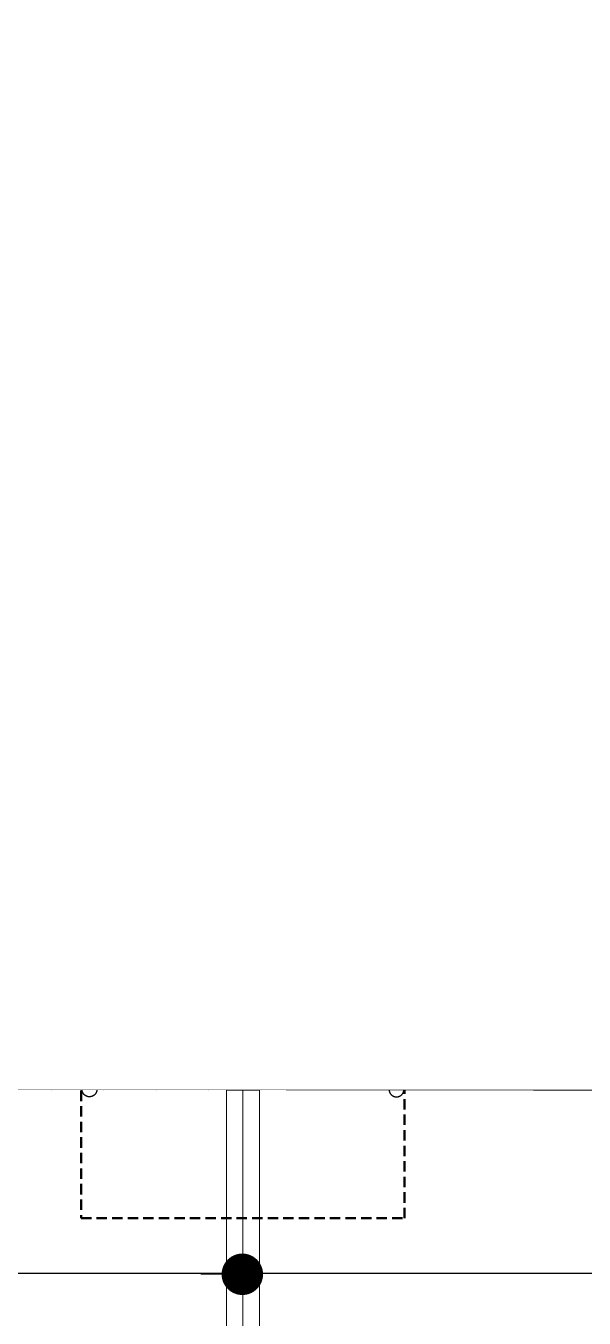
# Model space of a CAD drawing. Header units: centimetres. Extents: x -6122352 to 6876996, y -1694241 to 2592194.
# Drawn here: x 72574 to 75939, y -62037 to -54248 of the extents above; entities that cross this region are included whole.
import ezdxf
from ezdxf.xclip import XClip

# ---------------------------------------------------------------- set-up
doc = ezdxf.new("R2010")
doc.units = ezdxf.units.CM
doc.header["$MEASUREMENT"] = 0
doc.header["$XCLIPFRAME"] = 2
for name, pattern in [('DASHED2', [0.375, 0.25, -0.125]), ('XR-AR-MID-SETTING OUT FOR MASTER$0$23585-XR-AR-MID-GROUND FLOOR$0$23261-XR-AR-SI-GF$0$HIDDEN', [0.375, 0.25, -0.125]), ('XR-AR-MID-SETTING OUT FOR MASTER$0$23585-XR-AR-MID-GROUND FLOOR$0$945-4P-1-101-GROUND FLOOR PLAN$0$XR-MIDDLE-GROUND FLOOR PLAN$0$HIDDEN2', [0.1875, 0.125, -0.0625])]:
    doc.linetypes.add(name, pattern=pattern)
doc.layers.add('08-Compound Wall-4', color=7, linetype='Continuous', lineweight=25, true_color=0xff4405)
for name, color, linetype, lineweight in [('23585-XR-AR-DAMAC PLOT LIMITS$0$1-Mid units', 41, 'Continuous', 5), ('@ Foundations', 4, 'DASHED2', 50), ('A-ANNO-TEXT', 3, 'Continuous', 25), ('XR-AR-MID-SETTING OUT FOR MASTER$0$23585-XR-AR-MID-GROUND FLOOR$0$$A-GLAZ-WNDO', 232, 'Continuous', 9), ('XR-AR-MID-SETTING OUT FOR MASTER$0$23585-XR-AR-MID-GROUND FLOOR$0$A-EQUP-KITN-PLAN', 202, 'Continuous', 9), ('XR-AR-MID-SETTING OUT FOR MASTER$0$23585-XR-AR-MID-GROUND FLOOR$0$A-FLOR-OVHD', 9, 'XR-AR-MID-SETTING OUT FOR MASTER$0$23585-XR-AR-MID-GROUND FLOOR$0$23261-XR-AR-SI-GF$0$HIDDEN', 15), ('XR-AR-MID-SETTING OUT FOR MASTER$0$23585-XR-AR-MID-GROUND FLOOR$0$A-FLOR-PATT', 8, 'Continuous', 5), ('XR-AR-MID-SETTING OUT FOR MASTER$0$23585-XR-AR-MID-GROUND FLOOR$0$A-GLAZ-WNDO', 232, 'Continuous', 9), ('XR-AR-MID-SETTING OUT FOR MASTER$0$23585-XR-AR-MID-GROUND FLOOR$0$A-WALL', 7, 'Continuous', 30), ('XR-AR-MID-SETTING OUT FOR MASTER$0$23585-XR-AR-MID-GROUND FLOOR$0$S-COLS', 51, 'Continuous', 40)]:
    doc.layers.add(name, color=color, linetype=linetype, lineweight=lineweight)
for name, color, linetype in [('@MI-REF LAYER', 7, 'Continuous'), ('B_TH_4', 7, 'Continuous'), ('XR-AR-MID-SETTING OUT FOR MASTER$0$23585-XR-AR-MID-GROUND FLOOR$0$A-Flor-Strs', 1, 'Continuous'), ('XR-AR-MID-SETTING OUT FOR MASTER$0$23585-XR-AR-MID-GROUND FLOOR$0$GS-HATCH-FLOOR TILE', 251, 'Continuous')]:
    doc.layers.add(name, color=color, linetype=linetype)

# ---------------------------------------------------------------- blocks, each defined once
blk = doc.blocks.new('23585-XR-AR-DAMAC PLOT LIMITS')
at = {"layer": '23585-XR-AR-DAMAC PLOT LIMITS$0$1-Mid units', "color": 251, "true_color": 0x636466}
for points in [[(496472.6968999999, 2768922.8575), (496476.7503000004, 2768927.281300001), (496494.4455000004, 2768911.067500001), (496490.3920999998, 2768906.6437)], [(496468.6435000002, 2768918.433700001), (496472.6968999999, 2768922.8575), (496490.3920999998, 2768906.6437), (496486.3384999996, 2768902.219900001)]]:
    blk.add_lwpolyline(points, close=True, dxfattribs=at)
blk = doc.blocks.new('A$Cf093b529')
at = {"layer": 'A-ANNO-TEXT'}
blk.add_blockref('23585-XR-AR-DAMAC PLOT LIMITS', (-495391.9901121984, -2768603.441896566), dxfattribs=at)
blk = doc.blocks.new('XR-AR-MID-SETTING OUT FOR MASTER$0$23585-XR-AR-MID-GROUND FLOOR$0$945-4P-1-101-GROUND FLOOR PLAN$0$XR-MIDDLE-CAR PARK HATCH')
at = {"layer": 'XR-AR-MID-SETTING OUT FOR MASTER$0$23585-XR-AR-MID-GROUND FLOOR$0$A-FLOR-PATT'}
blk.add_lwpolyline([(9250.002853021142, 100.0129149327577), (9249.99679574091, 5500.000000009181), (15050.00005108526, 5502.664669244065), (15050.00005108526, 100.450321876061)], close=True, dxfattribs=at)
blk = doc.blocks.new('XR-AR-MID-SETTING OUT FOR MASTER$0$23585-XR-AR-MID-GROUND FLOOR$0$945-4P-1-101-GROUND FLOOR PLAN$0$XR-MIDDLE-GROUND FLOOR PLAN$0$A$C69996ABC')
at = {"layer": 'XR-AR-MID-SETTING OUT FOR MASTER$0$23585-XR-AR-MID-GROUND FLOOR$0$A-FLOR-OVHD', "linetype": 'XR-AR-MID-SETTING OUT FOR MASTER$0$23585-XR-AR-MID-GROUND FLOOR$0$945-4P-1-101-GROUND FLOOR PLAN$0$XR-MIDDLE-GROUND FLOOR PLAN$0$HIDDEN2', "ltscale": 5}
for p, q in [((-1.567610912189821e-07, 0.8999993633871721), (0.09999984323878941, 0.8999992964713464)), ((-1.567610912189821e-07, 0.8999993633871721), (-1.567612066821766e-07, -6.366128229018386e-07)), ((-1.567612066821766e-07, -6.366128229018386e-07), (0.09999984323878763, -7.035294533608294e-07))]:
    blk.add_line(p, q, dxfattribs=at)
blk.add_lwpolyline([(0.09999984323878763, 0.8499993633871732), (0.2499998432387915, 0.4499993633871799), (0.1000013713221097, 0.04999936338717248)], dxfattribs=at)
at = {"layer": 'XR-AR-MID-SETTING OUT FOR MASTER$0$23585-XR-AR-MID-GROUND FLOOR$0$A-GLAZ-WNDO'}
for p, q in [((0.09999984323878763, 0.8499993633871732), (0.09999984323878763, 0.8999993633871703)), ((0.09999984323878941, 0.8999993633871721), (0.09999984323878763, -6.366128264545523e-07)), ((0.2499998432387809, 0.8999993633871703), (0.2499998432387809, 0.8499993633871732)), ((0.2499998432387809, 0.8499993633871732), (0.09999984323878763, 0.8499993633871732)), ((0.2499998432387809, 0.8499993633871732), (0.2499998432387809, 0.04999936338717248)), ((0.09999984323878763, -6.366128246781955e-07), (0.09999984323878763, 0.04999936338717248)), ((0.09999984323878763, 0.04999936338717248), (0.2499998432387809, 0.04999936338717248)), ((0.249999843238875, -6.366128388890502e-07), (0.249999843238875, 0.04999936338715827))]:
    blk.add_line(p, q, dxfattribs=at)
for points in [[(0.2499986387444419, 0.8999993968456259), (0.0999998435430971, 0.8999992964713464)], [(0.09999984323878763, -7.035294533608294e-07), (0.2499998432388448, -6.366128317836228e-07)]]:
    blk.add_lwpolyline(points, dxfattribs=at)
blk.add_lwpolyline([(0.2499998432387951, 0.8499993633871732), (0.2499998432387933, 0.04999936338717248), (0.1999998432387962, 0.04999936338717248), (0.1999998432387962, 0.8499993633871732)], close=True, dxfattribs=at)
blk = doc.blocks.new('*U26')
at = {"color": 0, "linetype": 'ByBlock'}
blk.add_line((0, 300.373844656252), (0, 0), dxfattribs=at)
at = {"color": 0, "linetype": 'ByBlock', "const_width": 15.00000006679886}
blk.add_lwpolyline([(194.8557167125982, 187.8738441410269), (0, 300.373844656252), (-194.8557167125982, 187.8738441410269)], dxfattribs=at)
blk.add_circle((0, 0), 45.00000020605512)
blk = doc.blocks.new('XR-AR-MID-SETTING OUT FOR MASTER$0$23585-XR-AR-MID-GROUND FLOOR$0$A$C08698786')
at = {"layer": 'XR-AR-MID-SETTING OUT FOR MASTER$0$23585-XR-AR-MID-GROUND FLOOR$0$S-COLS', "color": 252, "lineweight": 30}
for points in [[(5900.001027584076, 11147.2902572155), (5900.001027584076, 9747.290257692337), (6100.001027584076, 9747.290257453918), (6100.001027584076, 11147.29025769234)], [(5900.001601219177, 6500), (5900.001601219177, 5499.999999523163), (6100.001601219177, 5500), (6100.001601219177, 6499.999999523163)]]:
    blk.add_lwpolyline(points, close=True, dxfattribs=at)
blk = doc.blocks.new('XR-AR-MID-SETTING OUT FOR MASTER')
at = {"layer": 'XR-AR-MID-SETTING OUT FOR MASTER$0$23585-XR-AR-MID-GROUND FLOOR$0$A-EQUP-KITN-PLAN', "color": 8}
blk.add_line((4404.893656820059, 11502.66881656647), (4404.895194619894, 12102.66970968246), dxfattribs=at)
at = {"layer": 'XR-AR-MID-SETTING OUT FOR MASTER$0$23585-XR-AR-MID-GROUND FLOOR$0$A-FLOR-OVHD', "color": 8, "linetype": 'XR-AR-MID-SETTING OUT FOR MASTER$0$23585-XR-AR-MID-GROUND FLOOR$0$23261-XR-AR-SI-GF$0$HIDDEN', "ltscale": 5}
for p, q in [((5400.002383977175, 12002.66818761826), (5900.001078754663, 11502.66702699661)), ((5900.010024100542, 12002.66746664047), (5400.002384632826, 11502.66700839996))]:
    blk.add_line(p, q, dxfattribs=at)
at = {"layer": 'XR-AR-MID-SETTING OUT FOR MASTER$0$23585-XR-AR-MID-GROUND FLOOR$0$A-Flor-Strs', "color": 8}
for p, q in [((5900.008223325014, 5802.664086818695), (4249.995741575956, 5802.666512012482)), ((5900.008222848177, 5502.664668560028), (4249.999916404486, 5502.666511535645))]:
    blk.add_line(p, q, dxfattribs=at)
at = {"layer": 'XR-AR-MID-SETTING OUT FOR MASTER$0$23585-XR-AR-MID-GROUND FLOOR$0$A-WALL', "color": 8}
for points in [[(5899.999999791384, 19472.65428161621), (6099.999999731779, 19472.65428209305), (6100.001724034548, 5500.167464256287), (5900.001724511385, 5500.167624473572), (5900.00086197257, 14852.65960931778), (5500.076263397932, 14852.66031265259), (5500.0762629807, 14952.66031169891), (5900.000431150198, 14952.65961027145)], [(3400.011432737112, 12202.66620731354), (3500.05377843976, 12202.66548633575), (3500.054259866476, 11502.6662735939), (4400.00315502286, 11502.6662735939), (4400.003322631121, 11252.66687631607), (3650.009347468615, 11252.66637420654), (3650.00999417901, 11027.59896087646), (3399.999906569719, 11027.60113668442)], [(4249.99788531661, 5499.997992992401), (3049.999798089266, 5499.998546600342), (3049.999915927649, 5749.998607635498), (4000.1953599751, 5749.998309612274), (4000.194991916418, 8849.999089241028), (3300.031373769045, 8849.999089241028), (3300.03137382865, 8950.028236865997), (3399.980282574892, 8950.188519954681), (3400.07691988349, 9927.598960876465), (3649.996516317129, 9927.59895992279), (3650.010299950838, 9100.016639709473), (4249.999546438456, 9099.986570835114)]]:
    blk.add_lwpolyline(points, close=True, dxfattribs=at)
blk.add_lwpolyline([(5700.000849276781, 12002.66818761826), (5900.010024160147, 12002.66818761826), (5900.010264188051, 12102.67056417465), (5300.001914769411, 12102.66581106186), (5300.002845078707, 11502.66761207581), (5300.003155499697, 11502.66747426987), (5300.003322392702, 11252.66747808456), (5900.008223563433, 11252.66787910461), (5900.008823722601, 11502.66700792313), (5400.002380043268, 11502.66700792313), (5400.002380281687, 12002.66818714142), (5700.000849276781, 12002.66818761826)], dxfattribs=at)
at = {"layer": '08-Compound Wall-4', "ltscale": 100}
blk.add_blockref('XR-AR-MID-SETTING OUT FOR MASTER$0$23585-XR-AR-MID-GROUND FLOOR$0$945-4P-1-101-GROUND FLOOR PLAN$0$XR-MIDDLE-CAR PARK HATCH', (-9150.000085264444, 0.1875896453857422), dxfattribs=at)
at = {"layer": 'XR-AR-MID-SETTING OUT FOR MASTER$0$23585-XR-AR-MID-GROUND FLOOR$0$$A-GLAZ-WNDO', "color": 8, "xscale": 1000.000000000049, "yscale": 1000.000000000049, "zscale": 1000.000000000049, "rotation": 90}
blk.add_blockref('XR-AR-MID-SETTING OUT FOR MASTER$0$23585-XR-AR-MID-GROUND FLOOR$0$945-4P-1-101-GROUND FLOOR PLAN$0$XR-MIDDLE-GROUND FLOOR PLAN$0$A$C69996ABC', (5300.002552062273, 11252.66763496399), dxfattribs=at)
at = {"layer": 'XR-AR-MID-SETTING OUT FOR MASTER$0$23585-XR-AR-MID-GROUND FLOOR$0$A-Flor-Strs', "color": 8}
blk.add_blockref('*U26', (5075.001124709845, 5502.291454792023), dxfattribs=at)
at = {"layer": 'XR-AR-MID-SETTING OUT FOR MASTER$0$23585-XR-AR-MID-GROUND FLOOR$0$GS-HATCH-FLOOR TILE', "color": 8}
blk.add_blockref('XR-AR-MID-SETTING OUT FOR MASTER$0$23585-XR-AR-MID-GROUND FLOOR$0$A$C08698786', (-1.490116119384766e-07, 0), dxfattribs=at)
blk = doc.blocks.new('MID UNIT')
at = {"xscale": 0.001, "yscale": 0.001, "zscale": 0.001}
blk.add_blockref('XR-AR-MID-SETTING OUT FOR MASTER', (0, 0), dxfattribs=at)
blk = doc.blocks.new('TH_4')
at = {"xscale": -1}
blk.add_blockref('MID UNIT', (495826.3053798475, 2769130.514097063), dxfattribs=at)
blk.add_blockref('MID UNIT', (495814.3053798428, 2769130.514097063))
blk = doc.blocks.new('A$C780da55d')
at = {"layer": 'B_TH_4', "xscale": 1.000039159572381, "yscale": 1.000039159572381, "zscale": 1.000039159572381}
blk.add_blockref('TH_4', (-495814.0704651335, -2769239.302089663), dxfattribs=at)
blk = doc.blocks.new('23585-XR-AR-MALDIVE-2$0$TH_4')
blk.add_blockref('A$C780da55d', (495794.655359471, 2769130.864096801))
at = {"layer": '@ Foundations', "linetype": 'DASHED2', "ltscale": 0.25}
for points in [[(495819.1304292943, 2769139.687015211), (495821.4804292943, 2769139.687015211), (495821.4804292943, 2769142.637015211), (495819.1304292943, 2769142.637015211)], [(495819.3304292943, 2769135.239815211), (495821.2804292943, 2769135.239815211), (495821.2804292943, 2769137.789815211), (495819.3304292943, 2769137.789815211)]]:
    blk.add_lwpolyline(points, close=True, dxfattribs=at)
blk = doc.blocks.new('_Dot')
at = {"color": 0, "linetype": 'ByBlock', "lineweight": -2}
blk.add_line((-0.5, 0), (-1, 0), dxfattribs=at)
at = {"color": 0, "linetype": 'ByBlock', "const_width": 0.5}
blk.add_lwpolyline([(-0.25, 0, 1), (0.25, 0, 1)], format="xyb", close=True, dxfattribs=at)

msp = doc.modelspace()

# ---------------------------------------------------------------- hatches: boundary and pattern name
at = {"layer": '@MI-REF LAYER'}
h = msp.add_hatch(dxfattribs=at)
h.set_pattern_fill('ANSI31', color=256, scale=1999.999998458916, angle=186.7183412143764)
h.set_pattern_definition([(231.7183412143764, (-2377109729.195271, -1504175463.930205), (196.2436825049419, -154.8819453021617), [])])
h.paths.add_polyline_path([(49734.3397815033, -46382.47262290256), (55984.5852729138, -46383.61941040305), (55984.39546842949, -46684.24901220271), (79785.82881057035, -46688.61606387484), (79785.74932419602, -46387.98641362918), (86035.99430204133, -46390.98414979293), (86032.98653908199, -60662.96398016802), (49732.10032769886, -60656.50792024223)])

# ---------------------------------------------------------------- block references
at = {"layer": '@MI-REF LAYER', "xscale": 1000, "yscale": 1000, "zscale": 1000, "rotation": 312.4882903633292}
msp.add_blockref('A$Cf093b529', (-891608.7329339073, 539022.7201118186), dxfattribs=at)

# ---------------------------------------------------------------- next in the draw order: block references
at = {"layer": '@MI-REF LAYER'}
ref = msp.add_blockref('23585-XR-AR-MALDIVE-2$0$TH_4', (-496254492.2946649, -2769105656.023549), dxfattribs=dict(at, xscale=999.9999999999999, yscale=999.9999999999999, zscale=999.9999999999999, rotation=359.9894874538574))
XClip(ref).set_block_clipping_path([(495835.3954337903, 2769154.4538319656), (495826.3055316808, 2769154.4139115983), (495820.3055272659, 2769154.4138409533), (495814.3055224342, 2769154.4137703096), (495808.30551760015, 2769154.4136996646), (495802.30565797375, 2769154.4137641354), (495793.2156907555, 2769154.4535599016), (495793.2157453706, 2769130.5136891315), (495835.3955797276, 2769130.514455472)])

# ---------------------------------------------------------------- next in the draw order: linework, layer by layer
at = {"layer": '@MI-REF LAYER', "const_width": 5}
msp.add_lwpolyline([(49732.10032771812, -60656.50792026326), (49734.3397819244, -46382.47262299047), (55984.58527295529, -46383.61941036346), (55984.39546831117, -46684.24901233694), (79785.82881053226, -46688.61606389684), (79785.74932413064, -46387.98641370992), (86035.99430205442, -46390.98414980721), (86032.9865391233, -60662.96398018964)], close=True, dxfattribs=at)
at = {"layer": '@MI-REF LAYER', "linetype": 'DASHED2', "extrusion": (2.533913824399496e-12, 6.924064542427621e-09, 1), "elevation": 20.83344817525666}
msp.add_lwpolyline([(79878.88515583792, -61769.7062444956), (69854.98885793707, -61768.53424505286), (69299.28940938921, -61030.92775813331)], dxfattribs=at)

# ---------------------------------------------------------------- next in the draw order: block references
at = {"layer": '@MI-REF LAYER', "extrusion": (1.612682096279473e-12, 6.9240648182754e-09, 1), "xscale": 249.9999999999999, "yscale": 249.9999999999999, "zscale": 249.9999999999999, "rotation": 359.9417982431974}
msp.add_blockref('_Dot', (73878.8798908965, -61773.05339412395, 20.83344810718005), dxfattribs=at)

# ---------------------------------------------------------------- next in the draw order: wipeouts: each hides what was drawn before it
at = {"color": 10}
msp.add_wipeout([(49734.339781503295, -46382.472622902555), (55984.58527291379, -46383.619410403044), (55984.39546842949, -46684.2490122027), (79785.82881057035, -46688.616063874826), (79785.74932419602, -46387.98641362917), (86035.99430204133, -46390.98414979293), (86032.98653908199, -60662.963980168), (49732.100327698856, -60656.50792024222)], dxfattribs=at).dxf.layer = '@MI-REF LAYER'

doc.saveas('drawing.dxf')
